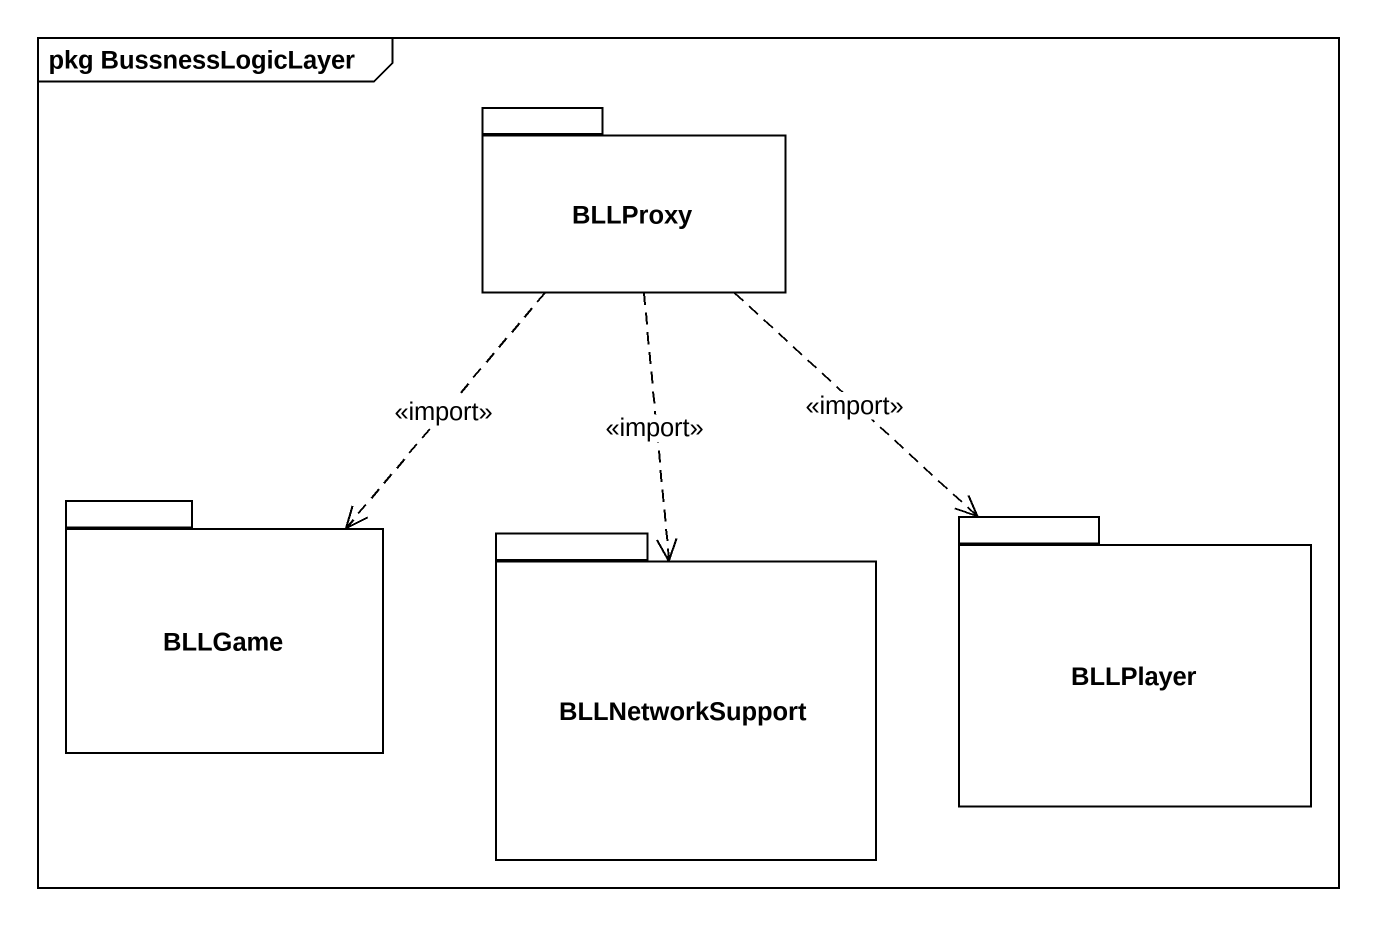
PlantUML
@startuml
mainframe pkg BussnessLogicLayer
package BLLProxy {
}
package BLLGame {
}
package BLLNetworkSupport {
}
package BLLPlayer {
}
BLLProxy ..> BLLGame : <<import>>
BLLProxy ..> BLLNetworkSupport : <<import>>
BLLProxy ..> BLLPlayer : <<import>>
@enduml
